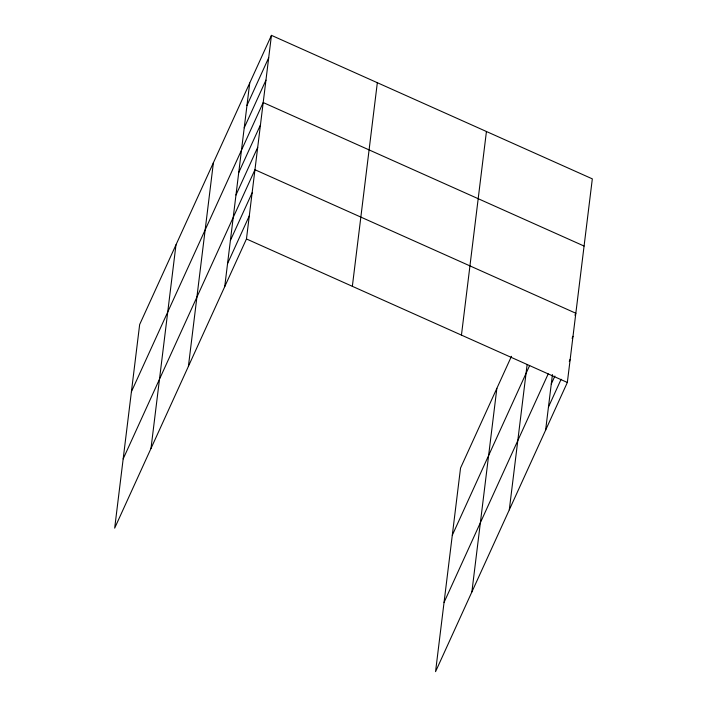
<?xml version="1.0" encoding="UTF-8"?>
<svg xmlns="http://www.w3.org/2000/svg" width="707" height="707" viewBox="0 0 707 707"><rect width="100%" height="100%" fill="white"/><g stroke="black" fill="none" stroke-linecap="round" stroke-linejoin="round"><path stroke-width="1.06" d="M150.989 448.441L175.981 244.834M188.407 366.332L213.399 162.725M224.729 286.635L249.721 83.028M271.444 35.35L139.659 324.531L114.675 528.138L246.46 238.957L271.444 35.35L592.325 178.862L567.341 382.469L435.556 671.65L460.54 468.043L511.461 356.301M352.351 286.317L377.335 82.71M461.45 335.109L486.434 131.502M471.878 591.953L496.862 388.346M509.296 509.844L527.086 364.892M545.618 430.148L552.432 374.56M246.973 105.423L268.695 57.744M244.224 127.817L265.947 80.147M131.414 391.722L263.198 102.542L584.079 246.054M238.727 172.614L260.45 124.936M235.979 195.008L257.702 147.339M123.168 458.914L254.953 169.733L575.834 313.245L574.932 315.234M230.394 240.486L252.125 192.808M227.566 263.561L249.288 215.882M452.294 535.234L529.667 365.457M444.049 602.426L548.208 373.87M551.274 383.998L554.898 376.053M572.096 338.308L573.006 336.32M548.446 407.073L561.119 379.261M569.268 361.383L570.169 359.395M246.46 238.957L567.341 382.469"/></g></svg>
